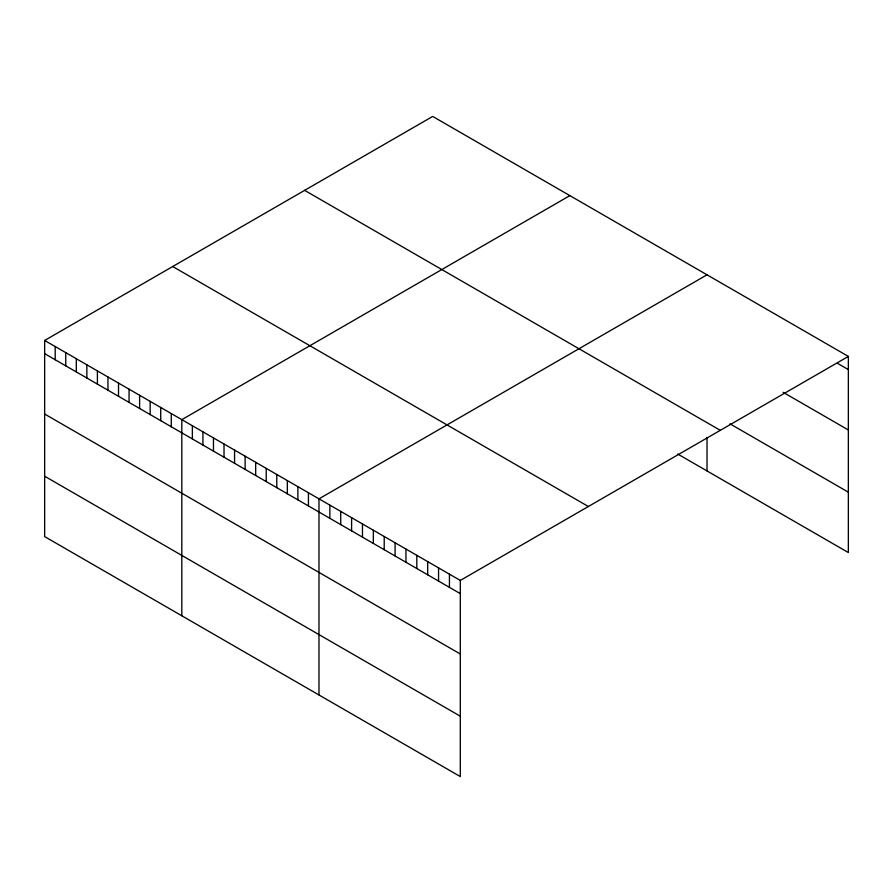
<?xml version="1.0" encoding="UTF-8"?>
<svg xmlns="http://www.w3.org/2000/svg" width="893" height="893" viewBox="0 0 893 893"><rect width="100%" height="100%" fill="white"/><g stroke="black" fill="none" stroke-linecap="round" stroke-linejoin="round"><path stroke-width="1.34" d="M44.65 340.456L460.308 580.439L460.308 776.575L44.65 536.593L44.65 340.456L432.692 116.425L848.35 356.407L848.35 552.544L677.72 454.024M569.857 195.623L181.815 419.654L181.815 615.79M707.022 274.81L318.98 498.841L318.98 694.977M460.308 580.439L848.35 356.407M837.478 363.317L848.35 369.602M783.128 392.306L848.35 429.968M729.972 423.829L848.35 492.166M304.636 190.354L720.294 430.337M172.706 266.527L588.364 506.51M44.65 353.65L460.308 593.633M44.65 414.028L460.308 654M44.65 476.226L460.308 716.197M707.022 437.403L707.022 470.946M449.436 574.166L449.436 587.36M438.563 567.881L438.563 581.075M427.691 561.608L427.691 574.802M416.819 555.334L416.819 568.528M405.958 549.061L405.958 562.244M395.086 542.777L395.086 555.971M384.213 536.503L384.213 549.697M373.341 530.23L373.341 543.424M362.469 523.957L362.469 537.139M351.596 517.672L351.596 530.866M340.724 511.399L340.724 524.593M329.852 505.125L329.852 518.32M308.431 492.757L308.431 505.951M297.882 486.663L297.882 499.857M287.334 480.568L287.334 493.762M276.774 474.484L276.774 487.667M266.226 468.39L266.226 481.584M255.677 462.295L255.677 475.489M245.128 456.2L245.128 469.394M234.569 450.117L234.569 463.3M224.02 444.022L224.02 457.216M213.472 437.927L213.472 451.121M202.923 431.832L202.923 445.027M192.363 425.749L192.363 438.932M171.266 413.559L171.266 426.754M160.718 407.465L160.718 420.659M150.158 401.381L150.158 414.575M139.609 395.286L139.609 408.481M129.061 389.192L129.061 402.386M118.512 383.108L118.512 396.291M107.953 377.013L107.953 390.208M97.404 370.919L97.404 384.113M86.855 364.824L86.855 378.018M76.307 358.74L76.307 371.923M65.747 352.646L65.747 365.84M55.199 346.551L55.199 359.745"/></g></svg>
